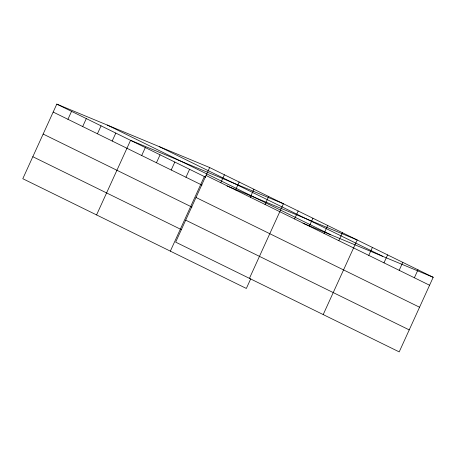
<?xml version="1.0" encoding="UTF-8"?>
<svg xmlns="http://www.w3.org/2000/svg" width="456" height="456" viewBox="0 0 456 456"><rect width="100%" height="100%" fill="white"/><g stroke="black" fill="none" stroke-linecap="round" stroke-linejoin="round"><path stroke-width="0.68" d="M209.657 167.546L175.663 242.142L399.205 351.889L433.2 277.288L209.657 167.546L56.795 104.11L22.8 178.712L246.343 288.454L250.766 278.753M67.927 119.301L71.552 111.355M82.684 126.546L86.304 118.6M97.436 133.785L101.055 125.839M112.187 141.029L115.813 133.084M96.569 214.924L130.564 140.328L283.427 203.758L249.432 278.359M141.696 155.519L145.321 147.573M156.454 162.758L160.073 154.812M171.205 170.002L174.825 162.057M185.957 177.247L189.582 169.301M170.339 251.142L204.334 176.546L205.593 177.065M220.79 182.731L224.415 174.785M235.547 189.975L239.166 182.029M250.298 197.22L253.918 189.274M265.05 204.465L268.675 196.519M294.559 218.948L298.184 211.003M309.316 226.193L312.936 218.247M324.068 233.438L327.687 225.492M338.819 240.677L342.445 232.731M323.201 314.577L357.196 239.976L227.031 185.962M368.773 255.383L372.398 247.437M383.975 262.85L387.6 254.904M399.177 270.311L402.796 262.365M414.379 277.772L417.998 269.827M303.035 223.275L433.2 277.288M159.212 146.61L382.755 256.357M107.24 125.041L330.782 234.789M206.038 175.492L429.58 285.239M56.795 104.11L205.599 177.167M53.175 112.056L201.98 185.113M196.012 197.488L419.554 307.23M43.149 134.053L191.953 207.109M185.689 220.145L409.226 329.893M32.826 156.716L181.625 229.767"/></g></svg>
